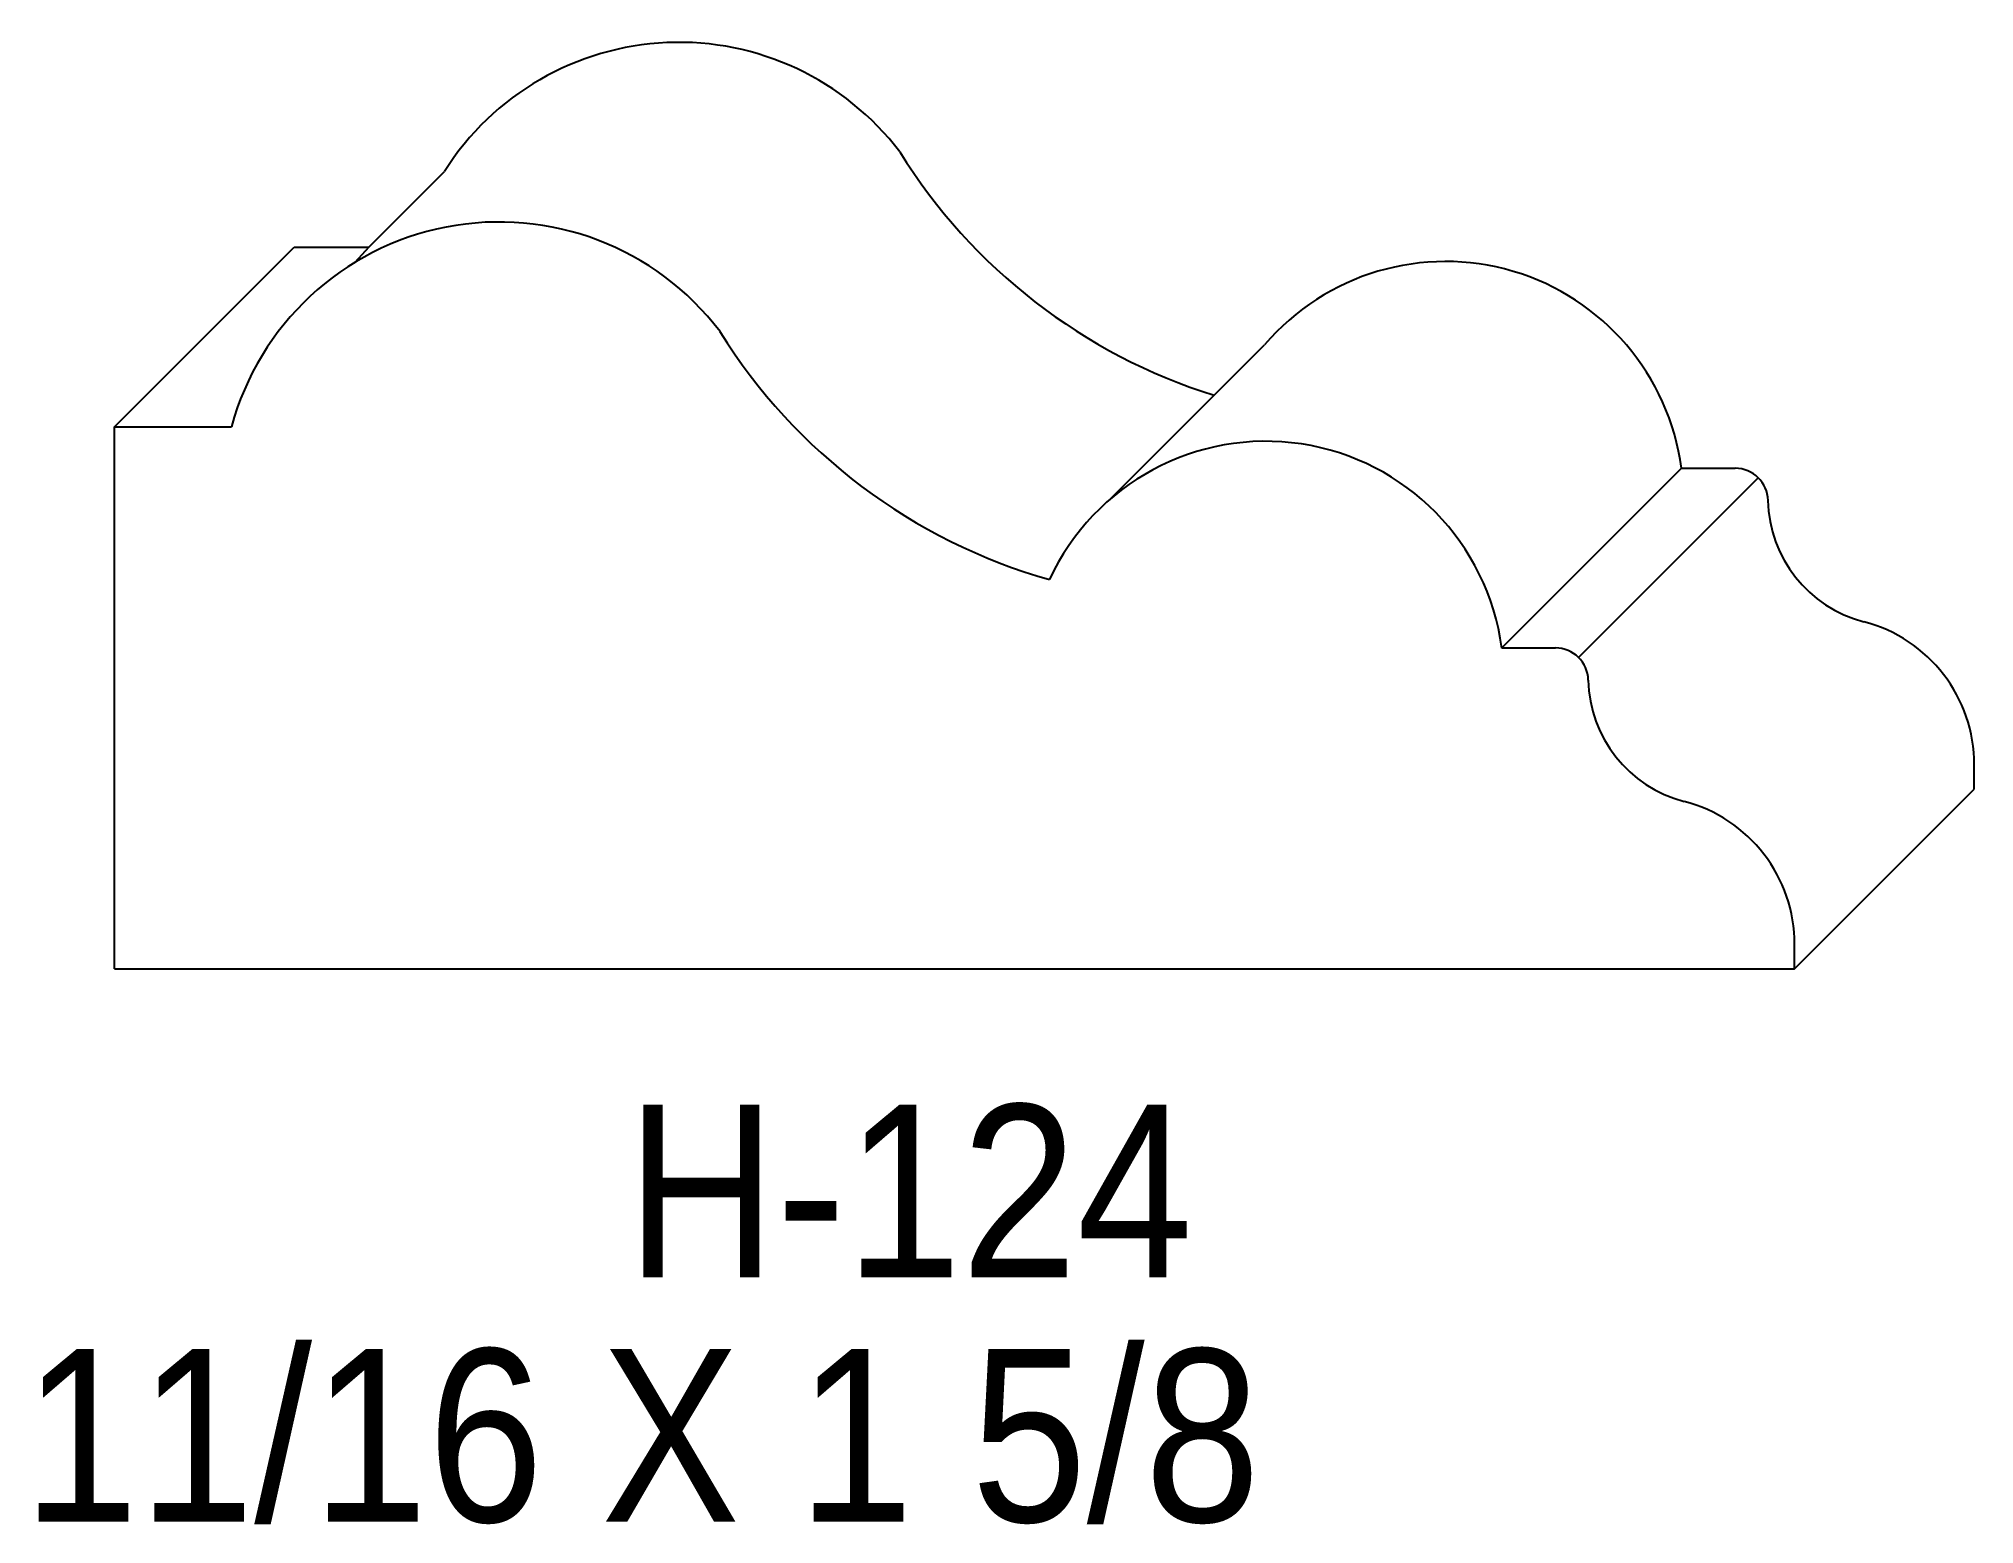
# Model space of a CAD drawing. Extents: x 72.62 to 74.52, y 163.65 to 165.11.
import ezdxf

# ---------------------------------------------------------------- set-up
doc = ezdxf.new("R2010")
doc.units = 0
doc.header["$LTSCALE"] = 5
doc.layers.add('PROFILE', color=7, linetype='CONTINUOUS')
doc.styles.add('TXT', font='TXT', dxfattribs={"height": 3.5})

msp = doc.modelspace()

# ---------------------------------------------------------------- linework, layer by layer
at = {"layer": 'PROFILE', "color": 1, "linetype": 'CONTINUOUS'}
for p, q in [((72.9427, 164.9044), (73.0171, 164.9788)), ((72.6927, 164.7276), (72.8694, 164.9044)), ((72.8694, 164.9044), (72.9427, 164.9044)), ((72.9427, 164.9044), (72.9288, 164.8891)), ((73.6726, 164.6573), (73.8236, 164.8083)), ((72.6927, 164.7276), (72.8077, 164.7276)), ((72.6927, 164.1944), (72.6927, 164.7276)), ((74.0569, 164.5101), (74.2336, 164.6868)), ((74.1323, 164.5008), (74.309, 164.6776)), ((74.2336, 164.6868), (74.2864, 164.6868)), ((74.0569, 164.5101), (74.1096, 164.5101)), ((74.5216, 164.3712), (74.5216, 164.3951)), ((74.3448, 164.1944), (74.5216, 164.3712)), ((74.3448, 164.1944), (74.3448, 164.2184)), ((72.6927, 164.1944), (74.3448, 164.1944))]:
    msp.add_line(p, q, dxfattribs=at)
for centre, major_axis, start_param, end_param in [((73.2476, 164.833), (0, 0.2728), -0.920907, 1.006999), ((73.9417, 165.2946), (0.5616, 0), -2.585368, -1.874155), ((73.0709, 164.6563), (0.2728, 0), 0.649889, 2.876946), ((74.0015, 164.6561), (0, 0.2341), -1.439138, 0.862849), ((73.765, 165.1178), (0, 0.5616), -4.156165, -3.417148), ((73.8248, 164.4793), (0, 0.2341), -1.439138, 1.138368), ((74.2864, 164.6544), (0.0324, 0), 0.022586, 1.570796), ((74.4448, 164.658), (0.1262, 0), -3.119006, -1.826987), ((74.376, 164.3951), (0.1456, 0), 0, 1.314606), ((74.1096, 164.4777), (0, 0.0324), -1.54821, 0), ((74.2681, 164.4813), (0, 0.1262), -4.689803, -3.397783), ((74.1993, 164.2184), (0, 0.1456), -1.570796, -0.25619)]:
    msp.add_ellipse(centre, major_axis=major_axis, ratio=1, start_param=start_param, end_param=end_param, dxfattribs=at)

# ---------------------------------------------------------------- texts
at = {"layer": 'PROFILE', "color": 1, "linetype": 'CONTINUOUS', "style": 'TXT', "width": 0.9}
for s, height, p in [('H-124', 0.16996, (73.1958, 163.891)), ('11/16 X 1 5/8', 0.169956, (72.6025, 163.6506))]:
    msp.add_text(s, height=height, dxfattribs=at).set_placement(p)

doc.saveas('drawing.dxf')
